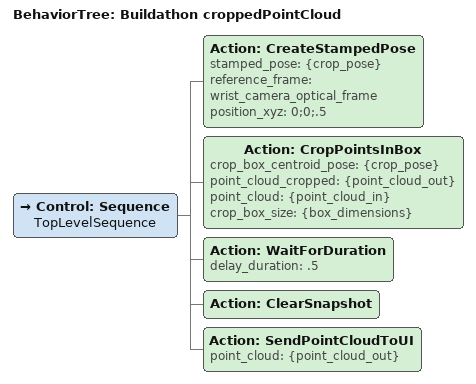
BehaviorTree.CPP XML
<root BTCPP_format="4" main_tree_to_execute="Buildathon croppedPointCloud">
    <BehaviorTree ID="Buildathon croppedPointCloud" _description="">
        <Control ID="Sequence" name="TopLevelSequence">
            <Action ID="CreateStampedPose" stamped_pose="{crop_pose}" reference_frame="wrist_camera_optical_frame" position_xyz="0;0;.5"/>
            <Action ID="CropPointsInBox" crop_box_centroid_pose="{crop_pose}" point_cloud_cropped="{point_cloud_out}" point_cloud="{point_cloud_in}" crop_box_size="{box_dimensions}"/>
            <Action ID="WaitForDuration" delay_duration=".5"/>
            <Action ID="ClearSnapshot"/>
            <Action ID="SendPointCloudToUI" point_cloud="{point_cloud_out}"/>
        </Control>
    </BehaviorTree>
</root>
